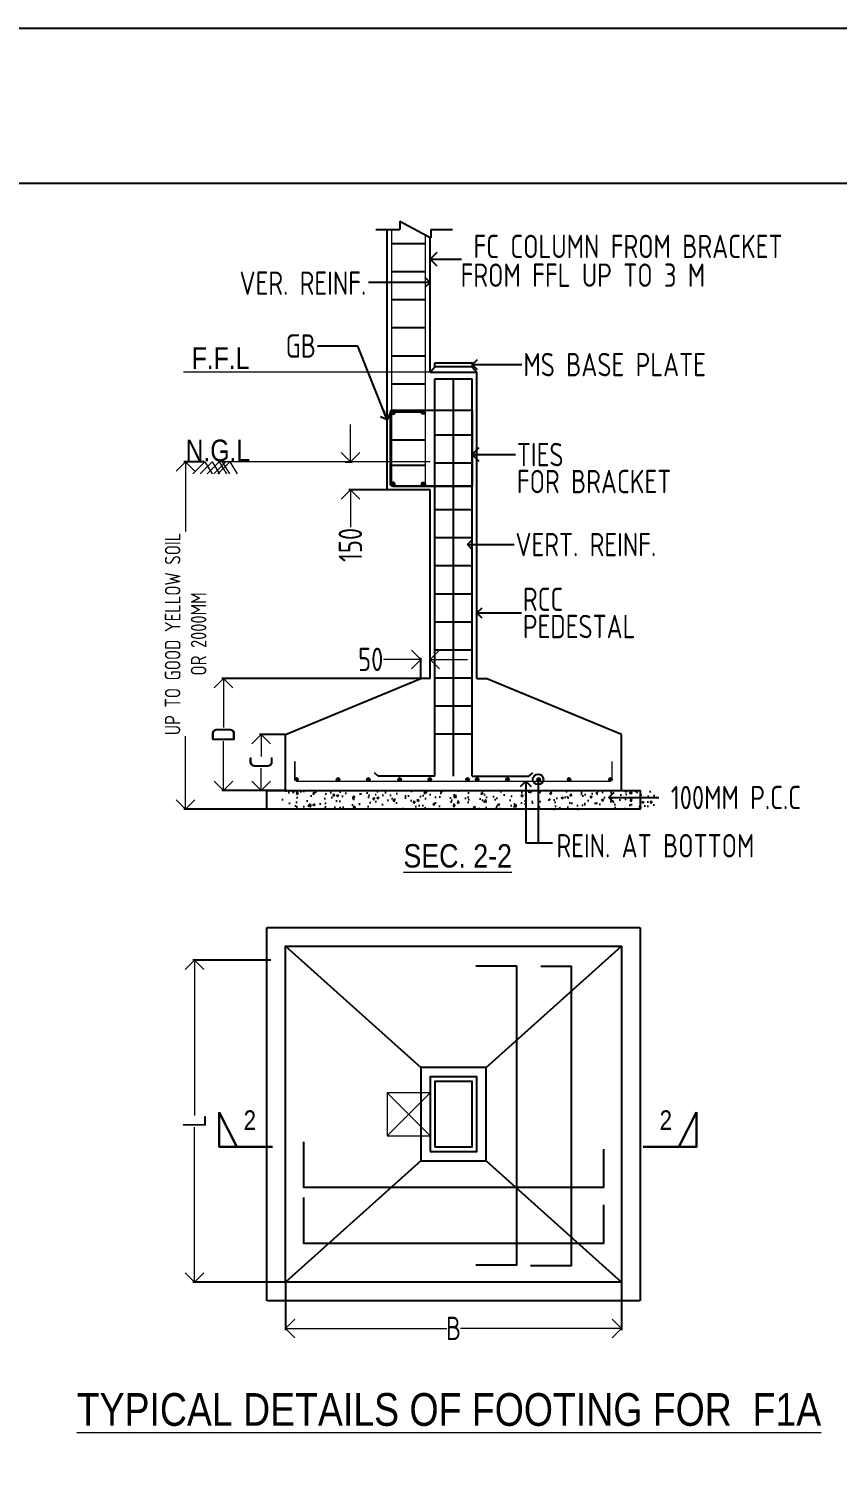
# Model space of a CAD drawing. Header units: millimetres. Extents: x 3470347 to 5996549, y -3470518 to 17149644.
# Drawn here: x 4611965 to 4620629, y 6706577 to 6721908 of the extents above; entities that cross this region are included whole.
import ezdxf
from ezdxf.enums import TextEntityAlignment as Align

# ---------------------------------------------------------------- set-up
doc = ezdxf.new("R2010")
doc.units = ezdxf.units.MM
doc.header["$MEASUREMENT"] = 0
doc.header["$PDMODE"] = 35
doc.header["$PDSIZE"] = -5
doc.linetypes.add('DASHED2', pattern=[0.375, 0.25, -0.125])
doc.linetypes.add('HIDDEN', pattern=[0.375, 0.25, -0.125])
doc.layers.get('0').update_dxf_attribs({"linetype": 'CONTINUOUS', "lineweight": 25})
doc.layers.get('DEFPOINTS').update_dxf_attribs({"linetype": 'CONTINUOUS', "lineweight": 25})
for name, color, linetype, lineweight in [('BLOCK', 7, 'CONTINUOUS', 30), ('L4', 4, 'CONTINUOUS', 30), ('PV_TEXT_ROMANS', 7, 'CONTINUOUS', 0), ('rDIMension', 1, 'CONTINUOUS', 18), ('rPCC DASH', 9, 'HIDDEN', 15), ('rRCC 1', 3, 'CONTINUOUS', 25), ('rRCC 2', 40, 'CONTINUOUS', 15), ('rREINF 1', 1, 'CONTINUOUS', 25), ('SHEET', 7, 'CONTINUOUS', 15), ('TEXT3', 7, 'CONTINUOUS', 30), ('TEXT6', 6, 'CONTINUOUS', 50)]:
    doc.layers.add(name, color=color, linetype=linetype, lineweight=lineweight)
doc.layers.add('S&T_HATCH', color=7, linetype='CONTINUOUS')
doc.styles.add('DIM', font='geniso.shx', dxfattribs={"width": 0.85})
doc.styles.add('J.P', font='ARIALN.TTF')
doc.styles.add('ROMANS', font='', dxfattribs={"width": 0.8})
doc.styles.get('ROMANS').set_extended_font_data('AR CENA')
doc.dimstyles.new('ST-150', dxfattribs={"dimscale": 75, "dimtxt": 3, "dimasz": 2, "dimexe": 0.18, "dimexo": 0.0625, "dimgap": 0.2, "dimtad": 0, "dimdec": 0, "dimlfac": 2, "dimzin": 0, "dimdsep": 46, "dimtxsty": 'DIM', "dimblk": 'OPEN90', "dimcen": 0.09, "dimclrd": 256, "dimclrt": 7, "dimadec": 0, "dimazin": 0, "dimtfac": 1, "dimtdec": 0, "dimtofl": 0, "dimtmove": 0, "dimatfit": 3, "dimldrblk": 'OPEN90', "dimfxl": 1, "dimtolj": 1, "dimtzin": 0, "dimlwd": -1, "dimarcsym": 0})
doc.dimstyles.new('ST-50', dxfattribs={"dimscale": 100, "dimtxt": 2.5, "dimasz": 2, "dimexe": 0.18, "dimexo": 0.0625, "dimgap": 0.2, "dimtad": 0, "dimdec": 0, "dimlfac": 0.5, "dimzin": 0, "dimdsep": 46, "dimtxsty": 'DIM', "dimblk": 'OPEN90', "dimcen": 0.09, "dimclrd": 256, "dimclrt": 7, "dimadec": 0, "dimazin": 0, "dimtfac": 1, "dimtdec": 0, "dimtofl": 0, "dimtmove": 0, "dimatfit": 3, "dimldrblk": 'OPEN90', "dimfxl": 1, "dimtolj": 1, "dimtzin": 0, "dimlwd": -1, "dimarcsym": 0})

# ---------------------------------------------------------------- blocks, each defined once
blk = doc.blocks.new('_Open90')
at = {"color": 0, "linetype": 'ByBlock', "lineweight": -2}
for p, q in [((0, 0), (-1, 0)), ((-0.5, 0.5), (0, 0)), ((0, 0), (-0.5, -0.5))]:
    blk.add_line(p, q, dxfattribs=at)
blk = doc.blocks.new('*D1376')
at = {"layer": 'DEFPOINTS', "color": 0}
for p in [(4613646.519507715, 6717269.723487232), (4613852.413372532, 6717269.723487232), (4614516.512460511, 6713550.361269423)]:
    blk.add_point(p, dxfattribs=at)
at = {"layer": 'rDIMension', "color": 0, "lineweight": -2}
for p, q in [((4613846.163372532, 6717269.723487232), (4613628.519507715, 6717269.723487232)), ((4614510.262460511, 6713550.361269423), (4613628.519507715, 6713550.361269423))]:
    blk.add_line(p, q, dxfattribs=at)
at = {"layer": 'rDIMension'}
for p, q in [((4613646.519507715, 6717069.723487232), (4613646.519507715, 6716523.449933778)), ((4613646.519507715, 6713750.361269423), (4613646.519507715, 6714330.105833778))]:
    blk.add_line(p, q, dxfattribs=at)
at = {"layer": 'rDIMension', "xscale": 200, "yscale": 200, "zscale": 200}
for p, rotation in [((4613646.519507715, 6717269.723487232), 90), ((4613646.519507715, 6713550.361269423), 270)]:
    blk.add_blockref('_Open90', p, dxfattribs=dict(at, rotation=rotation))
at = {"layer": 'rDIMension', "color": 7, "insert": (4613646.519507715, 6715426.777883779), "char_height": 250, "attachment_point": 5, "rotation": 90, "style": 'DIM'}
blk.add_mtext('\\A1;\\Fgeniso.shx|c1;\\H0.66667x;UP TO GOOD YELLOW SOIL\\POR 2000MM', dxfattribs=at)
blk = doc.blocks.new('*D1377')
at = {"layer": 'DEFPOINTS', "color": 0}
for p in [(4615348.981825815, 6717269.723487232), (4615411.26144815, 6716969.723487231), (4615806.512460511, 6716969.723487231)]:
    blk.add_point(p, dxfattribs=at)
at = {"layer": 'rDIMension'}
for p, q in [((4615411.26144815, 6717469.723487232), (4615411.26144815, 6717669.723487232)), ((4615411.26144815, 6716769.723487231), (4615411.26144815, 6716569.723487231))]:
    blk.add_line(p, q, dxfattribs=at)
at = {"layer": 'rDIMension', "color": 0, "lineweight": -2}
for p, q in [((4615355.231825815, 6717269.723487232), (4615429.26144815, 6717269.723487232)), ((4615800.262460511, 6716969.723487231), (4615393.26144815, 6716969.723487231))]:
    blk.add_line(p, q, dxfattribs=at)
at = {"layer": 'rDIMension', "xscale": 200, "yscale": 200, "zscale": 200}
for p, rotation in [((4615411.26144815, 6717269.723487232), 270), ((4615411.26144815, 6716969.723487231), 90)]:
    blk.add_blockref('_Open90', p, dxfattribs=dict(at, rotation=rotation))
at = {"layer": 'rDIMension', "color": 7, "insert": (4615411.26144815, 6716379.639825813), "char_height": 250, "attachment_point": 5, "rotation": 90, "style": 'DIM'}
blk.add_mtext('\\A1;150', dxfattribs=at)
blk = doc.blocks.new('*D1378')
at = {"layer": 'DEFPOINTS', "color": 0}
for p in [(4616166.512460511, 6715154.171240556), (4616166.512460511, 6714950.361269423), (4616266.512460511, 6714950.361269423)]:
    blk.add_point(p, dxfattribs=at)
at = {"layer": 'rDIMension'}
for p, q in [((4615966.512460511, 6715154.171240556), (4615766.512460511, 6715154.171240556)), ((4616466.512460511, 6715154.171240556), (4616666.512460511, 6715154.171240556))]:
    blk.add_line(p, q, dxfattribs=at)
at = {"layer": 'rDIMension', "color": 0, "lineweight": -2}
for p, q in [((4616166.512460511, 6714956.611269423), (4616166.512460511, 6715172.171240556)), ((4616266.512460511, 6714956.611269423), (4616266.512460511, 6715172.171240556))]:
    blk.add_line(p, q, dxfattribs=at)
at = {"layer": 'rDIMension', "xscale": 200, "yscale": 200, "zscale": 200}
blk.add_blockref('_Open90', (4616166.512460511, 6715154.171240556), dxfattribs=at)
at = {"layer": 'rDIMension', "xscale": 200, "yscale": 200, "zscale": 200, "rotation": 180}
blk.add_blockref('_Open90', (4616266.512460511, 6715154.171240556), dxfattribs=at)
at = {"layer": 'rDIMension', "color": 7, "insert": (4615629.553799094, 6715154.171240556), "char_height": 250, "attachment_point": 5, "style": 'DIM'}
blk.add_mtext('\\A1;50', dxfattribs=at)
blk = doc.blocks.new('*D1379')
at = {"layer": 'DEFPOINTS', "color": 0}
for p in [(4614456.128516459, 6714350.361269423), (4614716.512460511, 6714350.361269423), (4614716.512460511, 6713750.361269424)]:
    blk.add_point(p, dxfattribs=at)
at = {"layer": 'rDIMension', "color": 0, "lineweight": -2}
for p, q in [((4614710.262460511, 6714350.361269423), (4614438.128516459, 6714350.361269423)), ((4614710.262460511, 6713750.361269424), (4614438.128516459, 6713750.361269424))]:
    blk.add_line(p, q, dxfattribs=at)
at = {"layer": 'rDIMension'}
for p, q in [((4614456.128516459, 6714150.361269423), (4614456.128516459, 6714112.861269424)), ((4614456.128516459, 6713950.361269424), (4614456.128516459, 6713987.861269424))]:
    blk.add_line(p, q, dxfattribs=at)
at = {"layer": 'rDIMension', "xscale": 200, "yscale": 200, "zscale": 200}
for p, rotation in [((4614456.128516459, 6714350.361269423), 90), ((4614456.128516459, 6713750.361269424), 270)]:
    blk.add_blockref('_Open90', p, dxfattribs=dict(at, rotation=rotation))
at = {"layer": 'rDIMension', "color": 7, "insert": (4614456.128516459, 6714050.361269424), "char_height": 250, "attachment_point": 5, "rotation": 90, "style": 'DIM'}
blk.add_mtext('\\A1;C', dxfattribs=at)
blk = doc.blocks.new('*D1380')
at = {"layer": 'DEFPOINTS', "color": 0}
for p in [(4614050.894297951, 6714950.361269423), (4616166.512460511, 6714950.361269423), (4614516.512460511, 6713750.361269423)]:
    blk.add_point(p, dxfattribs=at)
at = {"layer": 'rDIMension', "color": 0, "lineweight": -2}
for p, q in [((4616160.262460511, 6714950.361269423), (4614032.894297951, 6714950.361269423)), ((4614510.262460511, 6713750.361269423), (4614032.894297951, 6713750.361269423))]:
    blk.add_line(p, q, dxfattribs=at)
at = {"layer": 'rDIMension'}
for p, q in [((4614050.894297951, 6714750.361269423), (4614050.894297951, 6714423.486269422)), ((4614050.894297951, 6713950.361269423), (4614050.894297951, 6714277.236269422))]:
    blk.add_line(p, q, dxfattribs=at)
at = {"layer": 'rDIMension', "xscale": 200, "yscale": 200, "zscale": 200}
for p, rotation in [((4614050.894297951, 6714950.361269423), 90), ((4614050.894297951, 6713750.361269423), 270)]:
    blk.add_blockref('_Open90', p, dxfattribs=dict(at, rotation=rotation))
at = {"layer": 'rDIMension', "color": 7, "insert": (4614050.894297951, 6714350.361269423), "char_height": 250, "attachment_point": 5, "rotation": 90, "style": 'DIM'}
blk.add_mtext('\\A1;D', dxfattribs=at)
blk = doc.blocks.new('*D1381')
at = {"layer": 'DEFPOINTS', "color": 0}
for p in [(4614716.512460511, 6708483.456873272), (4618316.512460511, 6708483.456873272), (4614716.512460511, 6707990.090282042)]:
    blk.add_point(p, dxfattribs=at)
at = {"layer": 'rDIMension', "color": 0, "lineweight": -2}
for p, q in [((4614716.512460511, 6708477.206873272), (4614716.512460511, 6707972.090282042)), ((4618316.512460511, 6708477.206873272), (4618316.512460511, 6707972.090282042))]:
    blk.add_line(p, q, dxfattribs=at)
at = {"layer": 'rDIMension'}
for p, q in [((4614916.512460511, 6707990.090282042), (4616443.387460511, 6707990.090282042)), ((4618116.512460511, 6707990.090282042), (4616589.637460511, 6707990.090282042))]:
    blk.add_line(p, q, dxfattribs=at)
at = {"layer": 'rDIMension', "xscale": 200, "yscale": 200, "zscale": 200, "rotation": 180}
blk.add_blockref('_Open90', (4614716.512460511, 6707990.090282042), dxfattribs=at)
at = {"layer": 'rDIMension', "xscale": 200, "yscale": 200, "zscale": 200}
blk.add_blockref('_Open90', (4618316.512460511, 6707990.090282042), dxfattribs=at)
at = {"layer": 'rDIMension', "color": 7, "insert": (4616516.512460511, 6707990.090282042), "char_height": 250, "attachment_point": 5, "style": 'DIM'}
blk.add_mtext('\\A1;B', dxfattribs=at)
blk = doc.blocks.new('*D1382')
at = {"layer": 'DEFPOINTS', "color": 0}
for p in [(4614566.512460507, 6711933.456873254), (4613741.372867835, 6708483.456873273), (4614716.512460511, 6708483.456873273)]:
    blk.add_point(p, dxfattribs=at)
at = {"layer": 'rDIMension', "color": 0, "lineweight": -2}
for p, q in [((4614560.262460507, 6711933.456873254), (4613723.372867835, 6711933.456873254)), ((4614710.262460511, 6708483.456873273), (4613723.372867835, 6708483.456873273))]:
    blk.add_line(p, q, dxfattribs=at)
at = {"layer": 'rDIMension'}
for p, q in [((4613741.372867835, 6711733.456873254), (4613741.372867835, 6710270.956873264)), ((4613741.372867835, 6708683.456873273), (4613741.372867835, 6710145.956873264))]:
    blk.add_line(p, q, dxfattribs=at)
at = {"layer": 'rDIMension', "xscale": 200, "yscale": 200, "zscale": 200}
for p, rotation in [((4613741.372867835, 6711933.456873254), 90), ((4613741.372867835, 6708483.456873273), 270)]:
    blk.add_blockref('_Open90', p, dxfattribs=dict(at, rotation=rotation))
at = {"layer": 'rDIMension', "color": 7, "insert": (4613741.372867835, 6710208.456873264), "char_height": 250, "attachment_point": 5, "rotation": 90, "style": 'DIM'}
blk.add_mtext('\\A1;L', dxfattribs=at)
blk = doc.blocks.new('SMH-1')
at = {"layer": 'L4'}
for points in [[(0, 0), (814.6229330631322, 0), (814.6229330631322, 534.8206034718023)], [(814.6229330631322, 534.8206034718023), (546.0281598753063, 0)]]:
    blk.add_lwpolyline(points, dxfattribs=at)
at = {"layer": 'TEXT6', "style": 'ROMANS', "width": 0.85}
blk.add_attdef('SEC', text='', height=300, dxfattribs=at).set_placement((346.3707409001945, 410.1505165286653), align=Align.MIDDLE_CENTER)

msp = doc.modelspace()

# ---------------------------------------------------------------- hatches: boundary and pattern name
at = {"layer": 'rRCC 2'}
h = msp.add_hatch(color=256, dxfattribs=at)
h.dxf.hatch_style = 1
h.paths.add_polyline_path([(4615845.07264004, 6717796.995343521, -1), (4615890.257390075, 6717796.908868411, -1)])
h = msp.add_hatch(color=256, dxfattribs=at)
h.dxf.hatch_style = 1
h.paths.add_polyline_path([(4616169.712764333, 6717799.90950448, -1), (4616214.897514367, 6717799.82302937, -1)])
h = msp.add_hatch(color=256, dxfattribs=at)
h.dxf.hatch_style = 1
h.paths.add_polyline_path([(4615843.622679778, 6717032.789842141, -1), (4615888.807429814, 6717032.70336703, -1)])
h = msp.add_hatch(color=256, dxfattribs=at)
h.dxf.hatch_style = 1
h.paths.add_polyline_path([(4616172.140225898, 6717032.230323237, -1), (4616217.324975932, 6717032.143848127, -1)])
h = msp.add_hatch(color=256, dxfattribs=at)
h.dxf.hatch_style = 1
edge = h.paths.add_edge_path()
edge.add_arc((4614835.21324045, 6713869.062049363), 18.70077993899758, 0, 360)
h = msp.add_hatch(color=256, dxfattribs=at)
h.dxf.hatch_style = 1
edge = h.paths.add_edge_path()
edge.add_arc((4615278.350183017, 6713869.062049363), 18.70077993899758, 0, 360)
h = msp.add_hatch(color=256, dxfattribs=at)
h.dxf.hatch_style = 1
edge = h.paths.add_edge_path()
edge.add_arc((4615604.667936601, 6713869.062049363), 18.70077993899758, 0, 360)
h = msp.add_hatch(color=256, dxfattribs=at)
h.dxf.hatch_style = 1
edge = h.paths.add_edge_path()
edge.add_arc((4615938.801684284, 6713869.062049363), 18.70077993899758, 0, 360)
h = msp.add_hatch(color=256, dxfattribs=at)
h.dxf.hatch_style = 1
edge = h.paths.add_edge_path()
edge.add_arc((4616263.165439344, 6713869.062049363), 18.70077993899758, 0, 360)
h = msp.add_hatch(color=256, dxfattribs=at)
h.dxf.hatch_style = 1
edge = h.paths.add_edge_path()
edge.add_arc((4616666.512460523, 6713869.062049363), 18.70077993899758, 0, 360)
h = msp.add_hatch(color=256, dxfattribs=at)
h.dxf.hatch_style = 1
edge = h.paths.add_edge_path()
edge.add_arc((4616769.859481681, 6713869.062049363), 18.70077993899758, -180, 180, ccw=False)
h = msp.add_hatch(color=256, dxfattribs=at)
h.dxf.hatch_style = 1
edge = h.paths.add_edge_path()
edge.add_arc((4617094.223236741, 6713869.062049363), 18.70077993899758, -180, 180, ccw=False)
h = msp.add_hatch(color=256, dxfattribs=at)
h.dxf.hatch_style = 1
edge = h.paths.add_edge_path()
edge.add_arc((4617428.356984423, 6713869.062049363), 18.70077993899758, -180, 180, ccw=False)
h = msp.add_hatch(color=256, dxfattribs=at)
h.dxf.hatch_style = 1
edge = h.paths.add_edge_path()
edge.add_arc((4617754.674738009, 6713869.062049363), 18.70077993899758, -180, 180, ccw=False)
h = msp.add_hatch(color=256, dxfattribs=at)
h.dxf.hatch_style = 1
edge = h.paths.add_edge_path()
edge.add_arc((4618197.769744535, 6713869.062049362), 18.70077993899758, 0, 360)

# ---------------------------------------------------------------- linework, layer by layer
at = {"color": 192, "lineweight": 25, "elevation": -1.882151845814741e-05}
msp.add_lwpolyline([(4559724.591090647, 6660166.616572083), (4647044.992200506, 6660166.616572083), (4647044.992200506, 6721908.3773219), (4559724.591090647, 6721908.3773219)], close=True, dxfattribs=at)
at = {"color": 7, "linetype": 'DASHED2'}
msp.add_lwpolyline([(4614516.512460511, 6708283.456873273), (4614516.512460511, 6712283.456873273), (4618516.512460511, 6712283.456873273), (4618516.512460511, 6708283.456873273)], close=True, dxfattribs=at)
at = {"color": 1, "linetype": 'ByBlock'}
for points in [[(4614716.512460511, 6708483.456873273), (4614716.512460511, 6712083.456873273), (4618316.512460511, 6712083.456873273), (4618316.512460511, 6708483.456873273)], [(4616166.512460511, 6709783.456873273), (4616866.512460511, 6709783.456873273), (4616866.512460511, 6710783.456873273), (4616166.512460511, 6710783.456873273)]]:
    msp.add_lwpolyline(points, close=True, dxfattribs=at)
for points in [[(4616166.512460511, 6710783.456873273), (4614716.512460511, 6712083.456873273)], [(4616866.512460511, 6710783.456873273), (4618316.512460511, 6712083.456873273)], [(4616166.51246052, 6709783.456873265), (4614716.512460511, 6708483.456873273)], [(4616866.51246052, 6709783.456873265), (4618316.512460511, 6708483.456873273)]]:
    msp.add_lwpolyline(points, dxfattribs=at)
at = {"color": 3, "linetype": 'ByBlock'}
msp.add_lwpolyline([(4616266.512460511, 6709883.456873273), (4616766.512460511, 6709883.456873273), (4616766.512460511, 6710683.456873273), (4616266.512460511, 6710683.456873273)], close=True, dxfattribs=at)
at = {"color": 2, "linetype": 'ByBlock'}
msp.add_lwpolyline([(4616316.512460511, 6709933.456873273), (4616716.512460511, 6709933.456873273), (4616716.512460511, 6710633.456873273), (4616316.512460511, 6710633.456873273)], close=True, dxfattribs=at)
at = {"layer": 'rPCC DASH'}
for p, q in [((4616266.512460511, 6718229.723487232), (4613623.314713845, 6718229.723487232)), ((4616266.512460511, 6717269.723487232), (4613996.078266407, 6717269.723487232))]:
    msp.add_line(p, q, dxfattribs=at)
at = {"layer": 'rRCC 1'}
for p, q in [((4615942.813527304, 6719847.415094374), (4616273.705888308, 6719667.269456699)), ((4615942.813527304, 6719847.415094374), (4615942.813527304, 6719757.342275537)), ((4615685.759707804, 6719757.342275537), (4615942.813527304, 6719757.342275537)), ((4615806.512460511, 6716969.723487232), (4615806.512460511, 6719757.342275537)), ((4616273.705888308, 6719757.342275537), (4616505.759707808, 6719757.342275537)), ((4616273.705888308, 6719757.342275537), (4616273.705888308, 6719667.269456699)), ((4616266.512460511, 6718229.723487232), (4616266.512460511, 6719671.185729151)), ((4616266.512460511, 6718229.723487232), (4616766.512460511, 6718229.723487232)), ((4616766.512460511, 6714950.361269423), (4616766.512460511, 6718229.723487232)), ((4615806.512460511, 6716969.723487232), (4615806.512460511, 6717269.723487232)), ((4616266.512460511, 6714950.361269423), (4616266.512460511, 6716969.723487232)), ((4614716.512460511, 6714350.361269424), (4616166.512460511, 6714950.361269423)), ((4616266.512460511, 6714950.361269423), (4616166.512460511, 6714950.361269423)), ((4616766.51246051, 6714950.361269423), (4616866.51246051, 6714950.361269423)), ((4618316.470524473, 6714350.361269423), (4616866.51246051, 6714950.361269423)), ((4614716.512460511, 6713750.361269424), (4614716.512460511, 6714350.361269424)), ((4618316.470524473, 6713750.361269423), (4618316.470524473, 6714350.361269423))]:
    msp.add_line(p, q, dxfattribs=at)
at = {"layer": 'rRCC 1', "color": 2}
for p, q in [((4615856.512460511, 6719606.303882725), (4616216.512460511, 6719606.303882725)), ((4615856.512460511, 6719306.303882725), (4616216.512460511, 6719306.303882725)), ((4615856.512460511, 6719006.303882725), (4616216.512460511, 6719006.303882725)), ((4615856.512460511, 6718706.303882725), (4616216.512460511, 6718706.303882725)), ((4615856.512460511, 6718406.303882725), (4616216.512460511, 6718406.303882725)), ((4616316.512460511, 6713904.236035444), (4616316.512460511, 6718157.733149298)), ((4616316.512460511, 6718157.733149298), (4616716.512460511, 6718157.733149298)), ((4616316.512460511, 6713904.236035444), (4616316.512460511, 6718157.733149298)), ((4616516.512460511, 6713904.236035444), (4616516.512460511, 6718157.733149298)), ((4616716.512460511, 6713904.236035444), (4616716.512460511, 6718157.733149298)), ((4615856.512460511, 6718106.303882725), (4616216.512460511, 6718106.303882725)), ((4615856.512460511, 6717806.303882725), (4616216.512460512, 6717806.303882725)), ((4616316.512460511, 6717557.733149298), (4616716.512460511, 6717557.733149298)), ((4615856.512460511, 6717506.303882725), (4616216.512460511, 6717506.303882725)), ((4616316.512460511, 6717257.733149298), (4616716.512460511, 6717257.733149298)), ((4615856.512460511, 6717232.692208606), (4616216.512460511, 6717232.692208606)), ((4615864.570774038, 6717008.466303312), (4616716.512460511, 6717007.470767881)), ((4616316.512460511, 6716757.733149298), (4616716.512460511, 6716757.733149298)), ((4616316.512460511, 6716457.733149298), (4616716.512460511, 6716457.733149298)), ((4616316.512460511, 6716157.733149298), (4616716.512460511, 6716157.733149298)), ((4616316.512460511, 6715857.733149298), (4616716.512460511, 6715857.733149298)), ((4616316.512460511, 6715557.733149298), (4616716.512460511, 6715557.733149298)), ((4616316.512460511, 6715257.733149298), (4616716.512460511, 6715257.733149298)), ((4616316.512460511, 6714957.733149298), (4616716.512460511, 6714957.733149298)), ((4616316.512460511, 6714657.733149298), (4616716.512460511, 6714657.733149298)), ((4616316.512460511, 6714357.733149298), (4616716.512460511, 6714357.733149298)), ((4615708.352460511, 6713904.236035444), (4615668.231694449, 6713938.236619434)), ((4616316.512460511, 6713904.236035444), (4615708.352460511, 6713904.236035444)), ((4616716.512460511, 6713904.236035444), (4617324.672460511, 6713904.236035444)), ((4617324.672460511, 6713904.236035444), (4617364.793226574, 6713938.236619434))]:
    msp.add_line(p, q, dxfattribs=at)
at = {"layer": 'rRCC 1', "color": 0}
for p, q in [((4616266.512460511, 6718229.723487232), (4616316.512460511, 6718287.305766932)), ((4616716.512460511, 6718287.305766932), (4616766.512460511, 6718229.723487232))]:
    msp.add_line(p, q, dxfattribs=at)
msp.add_lwpolyline([(4616316.512460511, 6718328.138242981), (4616716.512460511, 6718328.138242981), (4616716.512460511, 6718287.305766932), (4616316.512460511, 6718287.305766932)], close=True, dxfattribs=at)
at = {"layer": 'rRCC 1'}
for points in [[(4616266.512460511, 6716969.723487232), (4615806.512460511, 6716969.723487232), (4615806.512460511, 6717869.723487232)], [(4616266.512460511, 6717008.09763698), (4616266.512460511, 6717008.07462466)]]:
    msp.add_lwpolyline(points, dxfattribs=at)
at = {"layer": 'rRCC 1', "color": 2}
msp.add_lwpolyline([(4615862.638087359, 6717823.313500804), (4616716.512460511, 6717823.313500804), (4616716.512460511, 6717007.470767881), (4615862.622494867, 6717008.467822238, -0.4139852340272943), (4615842.638087359, 6717028.46781616), (4615842.638087359, 6717803.313500804, -0.414213562373095)], format="xyb", close=True, dxfattribs=at)
at = {"layer": 'rRCC 1'}
msp.add_lwpolyline([(4614516.512460511, 6713750.361269424), (4618516.470524474, 6713750.361269423), (4618516.470524474, 6713550.361269423), (4614516.512460511, 6713550.361269424)], close=True, dxfattribs=at)
at = {"layer": 'rRCC 1', "color": 2}
for points in [[(4616754.152908465, 6711873.814074097), (4617190.332767932, 6711873.814074097), (4617190.332767932, 6708665.854482724), (4616754.152908465, 6708665.854482724)], [(4617451.485774628, 6711868.247593749), (4617778.550954675, 6711868.247593749), (4617778.550954675, 6708660.288002376), (4617342.371095208, 6708660.288002376)], [(4618123.600243667, 6709909.585899047), (4618123.600243667, 6709497.752138671), (4614912.156803763, 6709497.752138671), (4614912.156803763, 6709987.115105263)], [(4618123.600243667, 6709312.407809577), (4618123.600243667, 6708900.574049202), (4614912.156803763, 6708900.574049202), (4614912.156803763, 6709389.937015793)]]:
    msp.add_lwpolyline(points, dxfattribs=at)
at = {"layer": 'rRCC 2'}
for p, q in [((4615856.512460511, 6717062.884993416), (4615856.512460511, 6719757.342275537)), ((4616216.512460511, 6717062.884993416), (4616216.512460511, 6719698.406913272)), ((4616216.512460512, 6717008.191920838), (4616216.512460511, 6719698.406913272)), ((4613852.413372532, 6717269.723487232), (4613724.534058384, 6717141.666602139)), ((4613929.506569391, 6717269.723487232), (4613801.627255242, 6717141.666602139)), ((4613852.413372532, 6717269.723487232), (4613932.223439763, 6717141.666602139)), ((4614005.351733924, 6717269.723487232), (4613877.472419774, 6717141.666602139)), ((4613929.506569391, 6717269.723487232), (4614009.316636622, 6717141.666602139)), ((4614077.585604916, 6717269.723487232), (4613949.706290768, 6717141.666602139)), ((4614119.734985284, 6717269.723487232), (4613991.855671135, 6717141.666602139)), ((4614005.351733924, 6717269.723487232), (4614085.161801154, 6717141.666602139)), ((4614037.571257089, 6717269.723487232), (4614117.381324319, 6717141.666602139)), ((4614119.734985284, 6717269.723487232), (4614199.545052514, 6717141.666602139))]:
    msp.add_line(p, q, dxfattribs=at)
at = {"layer": 'rRCC 2', "color": 6}
for p, q in [((4615806.512460511, 6710513.456873273), (4616266.512460511, 6710053.456873273)), ((4616266.512460511, 6710513.456873273), (4615806.512460511, 6710053.456873273))]:
    msp.add_line(p, q, dxfattribs=at)
at = {"layer": 'rRCC 2'}
for points in [[(4614816.512460511, 6714060.361269424), (4614816.512460511, 6713869.062049363)], [(4614816.512460511, 6713869.062049363), (4614816.512460511, 6714060.361269423)], [(4618216.470524474, 6713869.062049362), (4618216.470524474, 6714060.361269423)], [(4614835.21324045, 6713850.361269424), (4618197.769744535, 6713850.361269423)]]:
    msp.add_lwpolyline(points, dxfattribs=at)
at = {"layer": 'rRCC 2', "color": 6}
msp.add_lwpolyline([(4615806.512460511, 6710513.456873273), (4615806.512460511, 6710053.456873273), (4616266.512460511, 6710053.456873273), (4616266.512460511, 6710513.456873273)], close=True, dxfattribs=at)
at = {"layer": 'rRCC 2'}
for centre, radius in [((4615867.665015058, 6717796.952105966), 22.59241639155215), ((4615867.665015058, 6717796.952105966), 22.59241639155215), ((4616192.30513935, 6717799.866266924), 22.59241639155215), ((4616192.30513935, 6717799.866266924), 22.59241639155215), ((4615866.215054796, 6717032.746604585), 22.59241639155215), ((4615866.215054796, 6717032.746604585), 22.59241639155215), ((4616194.732600914, 6717032.187085682), 22.59241639155215), ((4616194.732600914, 6717032.187085682), 22.59241639155215), ((4614835.21324045, 6713869.062049363), 18.70077993899758), ((4614835.21324045, 6713869.062049363), 18.70077993899758), ((4615278.350183017, 6713869.062049363), 18.70077993899758), ((4615278.350183017, 6713869.062049363), 18.70077993899758), ((4615604.667936601, 6713869.062049363), 18.70077993899758), ((4615604.667936601, 6713869.062049363), 18.70077993899758), ((4615938.801684284, 6713869.062049363), 18.70077993899758), ((4615938.801684284, 6713869.062049363), 18.70077993899758), ((4616263.165439344, 6713869.062049363), 18.70077993899758), ((4616263.165439344, 6713869.062049363), 18.70077993899758), ((4616666.512460523, 6713869.062049363), 18.70077993899758), ((4616666.512460523, 6713869.062049363), 18.70077993899758), ((4616769.859481681, 6713869.062049363), 18.70077993899758), ((4616769.859481681, 6713869.062049363), 18.70077993899758), ((4617094.223236741, 6713869.062049363), 18.70077993899758), ((4617094.223236741, 6713869.062049363), 18.70077993899758), ((4617428.356984423, 6713869.062049363), 18.70077993899758), ((4617428.356984423, 6713869.062049363), 18.70077993899758), ((4617754.674738009, 6713869.062049363), 18.70077993899758), ((4617754.674738009, 6713869.062049363), 18.70077993899758), ((4618197.769744535, 6713869.062049362), 18.70077993899758), ((4618197.769744535, 6713869.062049362), 18.70077993899758)]:
    msp.add_circle(centre, radius, dxfattribs=at)
at = {"layer": 'SHEET', "color": 220, "lineweight": 25, "elevation": -1.882151845814741e-05}
msp.add_lwpolyline([(4561387.836825209, 6661826.743718546), (4645381.746464629, 6661826.743718546), (4645381.746464629, 6720248.250175429), (4561387.836825209, 6720248.250175429)], close=True, dxfattribs=at)

# ---------------------------------------------------------------- block references
at = {"layer": 'BLOCK'}
ref = msp.add_blockref('SMH-1', (4614576.501979292, 6709933.45687328), dxfattribs=dict(at, xscale=-0.6985281548173935, yscale=0.6985281548173935, zscale=0.6985281548173935))
ref.add_attrib('SEC', '2', dxfattribs={"layer": 'TEXT6', "height": 209.558446445218, "style": 'ROMANS', "width": 0.85}).set_placement((4614334.55226477, 6710219.958556789), align=Align.MIDDLE_CENTER)
at = {"layer": 'BLOCK', "xscale": 0.6985281548173935, "yscale": 0.6985281548173935, "zscale": 0.6985281548173935}
msp.add_blockref('SMH-1', (4618549.138826049, 6709933.456873273), dxfattribs=at).add_auto_attribs({'SEC': '2'})

# ---------------------------------------------------------------- texts
at = {"layer": 'PV_TEXT_ROMANS', "style": 'J.P'}
for s, height, p in [('%%USEC. 2-2', 250, (4616561.332515955, 6713050.481404613)), ('%%UTYPICAL DETAILS OF FOOTING FOR  F1A', 350, (4616467.824339088, 6707122.046195854))]:
    msp.add_text(s, height=height, rotation=359.9999999999999, dxfattribs=at).set_placement(p, align=Align.MIDDLE)
at = {"layer": 'rDIMension', "color": 7, "insert": (4615581.66476243, 6719182.373146995), "char_height": 250, "attachment_point": 6, "style": 'DIM'}
msp.add_mtext('\\A1;VER. REINF. ', dxfattribs=at)
at = {"layer": 'rDIMension', "color": 7, "char_height": 250, "attachment_point": 4, "line_spacing_factor": 0.7, "style": 'DIM'}
for s, insert in [('\\A1;RCC\\PPEDESTAL', (4617259.82916169, 6715651.545278906)), ('\\A1;\\Fgeniso.shx|c1;REIN. AT BOTTOM', (4617619.431635518, 6713158.191998661))]:
    msp.add_mtext(s, dxfattribs=dict(at, insert=insert))
at = {"layer": 'rRCC 1', "color": 7, "insert": (4615042.551781911, 6718509.884031418), "char_height": 250, "attachment_point": 6, "style": 'DIM'}
msp.add_mtext('\\A1;GB', dxfattribs=at)
at = {"layer": 'rRCC 2', "color": 7, "char_height": 250, "style": 'DIM'}
for s, insert, attachment_point in [('\\A1;FC COLUMN FROM BRACKET', (4620041.052335668, 6719575.986397711), 6), ('\\A1;FROM FFL UP TO 3 M', (4619212.983423478, 6719268.101952833), 6), ('\\A1;MS BASE PLATE', (4617264.885373826, 6718310.497729521), 4), ('\\A1;TIES ', (4617194.863678728, 6717346.878229764), 4), ('\\A1;FOR BRACKET', (4617194.863678728, 6717058.132699671), 4), ('\\A1;VERT. REINF.', (4617180.03526802, 6716383.242704142), 4)]:
    msp.add_mtext(s, dxfattribs=dict(at, insert=insert, attachment_point=attachment_point))
at = {"layer": 'TEXT3', "style": 'ROMANS', "width": 0.85}
for s, p in [('F.F.L', (4613712.660803697, 6718262.987690317)), ('N.G.L', (4613646.519507716, 6717275.210327519))]:
    msp.add_text(s, height=232.5536011379122, dxfattribs=at).set_placement(p)

# ---------------------------------------------------------------- dimensions: what is measured, and where the dimension line sits
at = {"layer": 'rDIMension'}
dim = msp.add_linear_dim(base=(4615411.26144815, 6716969.723487231), p1=(4615348.981825815, 6717269.723487232), p2=(4615806.512460511, 6716969.723487231), angle=90, dimstyle='ST-50', dxfattribs=at)
dim.commit()
dim.dimension.update_dxf_attribs({"geometry": '*D1377', "text_midpoint": (4615411.26144815, 6716379.639825813), "dimtype": 160})
dim = msp.add_linear_dim(base=(4613646.519507715, 6717269.723487232), p1=(4614516.512460511, 6713550.361269423), p2=(4613852.413372532, 6717269.723487232), angle=90, text='\\Fgeniso.shx|c1;\\H0.66667x;UP TO GOOD YELLOW SOIL\\POR 2000MM', dimstyle='ST-50', override={"dimtxsty": 'DIM', "dimblk": 'Open90'}, dxfattribs=at)
dim.commit()
dim.dimension.update_dxf_attribs({"geometry": '*D1376', "text_midpoint": (4613646.519507715, 6715426.777883779), "dimtype": 160})
dim = msp.add_linear_dim(base=(4616166.512460511, 6715154.171240556), p1=(4616266.512460511, 6714950.361269423), p2=(4616166.512460511, 6714950.361269423), dimstyle='ST-50', dxfattribs=at)
dim.commit()
dim.dimension.update_dxf_attribs({"geometry": '*D1378', "text_midpoint": (4615629.553799094, 6715154.171240556)})
for base, p1, p2, text, picture, middle in [((4614050.894297951, 6714950.361269423), (4614516.512460511, 6713750.361269423), (4616166.512460511, 6714950.361269423), 'D', '*D1380', (4614050.894297951, 6714350.361269423)), ((4614456.128516459, 6714350.361269423), (4614716.512460511, 6713750.361269424), (4614716.512460511, 6714350.361269423), 'C', '*D1379', (4614456.128516459, 6714050.361269424))]:
    dim = msp.add_linear_dim(base=base, p1=p1, p2=p2, angle=90, text=text, dimstyle='ST-50', dxfattribs=at)
    dim.commit()
    dim.dimension.update_dxf_attribs({"geometry": picture, "text_midpoint": middle})
dim = msp.add_linear_dim(base=(4613741.372867835, 6708483.456873273), p1=(4614566.512460507, 6711933.456873254), p2=(4614716.512460511, 6708483.456873273), angle=270, text='L', dimstyle='ST-50', override={"dimtxsty": 'DIM'}, dxfattribs=at)
dim.commit()
dim.dimension.update_dxf_attribs({"geometry": '*D1382', "text_midpoint": (4613741.372867835, 6710208.456873264)})
dim = msp.add_linear_dim(base=(4614716.512460511, 6707990.090282042), p1=(4618316.512460511, 6708483.456873272), p2=(4614716.512460511, 6708483.456873272), text='B', dimstyle='ST-50', override={"dimtxsty": 'DIM'}, dxfattribs=at)
dim.commit()
dim.dimension.update_dxf_attribs({"geometry": '*D1381', "text_midpoint": (4616516.512460511, 6707990.090282042)})

# ---------------------------------------------------------------- leaders
at = {"layer": 'rREINF 1'}
msp.add_leader([(4616265.044533892, 6719440.249631072), (4616603.328154392, 6719440.249631072)], dimstyle='ST-150', dxfattribs=at)
for points, override in [([(4616265.337014255, 6719191.096282103), (4615605.212737276, 6719191.096282103)], {"dimasz": 1.5}), ([(4617422.774736582, 6713869.062049363), (4617422.774736582, 6713190.374260105), (4617577.863652281, 6713190.374260105)], {"dimasz": 1.5, "dimldrblk": 'DotBlank'}), ([(4617291.408084791, 6713850.361269425), (4617291.408084791, 6713190.374260105), (4617577.863652281, 6713190.374260105)], {"dimasz": 1.5})]:
    msp.add_leader(points, dimstyle='ST-150', override=override, dxfattribs=at)
at = {"layer": 'rREINF 1', "annotation_type": 0, "has_hookline": 1}
for points, hookline_direction, text_width in [([(4615806.512460511, 6717720.581250746), (4615491.954929518, 6718509.884031418), (4615057.551781911, 6718509.884031418)], 1, 276.25), ([(4616766.512460511, 6715651.545278906), (4617244.82916169, 6715651.545278906)], 0, 1253.75), ([(4618181.773918788, 6713674.772441296), (4618829.226981532, 6713674.772441296)], 0, 1402.5)]:
    msp.add_leader(points, dimstyle='ST-150', override={"dimasz": 1.5}, dxfattribs=dict(at, hookline_direction=hookline_direction, text_width=text_width))
at = {"layer": 'rREINF 1', "annotation_type": 0, "has_hookline": 1, "hookline_direction": 0, "horizontal_direction": (1, 1.430212185077031e-12, 0)}
for points, text_width in [([(4616716.512460511, 6718310.497729521), (4617249.885373826, 6718310.497729521)], 1976.25), ([(4616664.985084345, 6716383.242704142), (4617165.03526802, 6716383.242704142)], 1530)]:
    msp.add_leader(points, dimstyle='ST-150', override={"dimasz": 1.5}, dxfattribs=dict(at, text_width=text_width))
at = {"layer": 'rREINF 1', "annotation_type": 0, "has_hookline": 1, "hookline_direction": 0, "text_width": 488.5355487179054, "horizontal_direction": (1, 1.430212185077031e-12, 0)}
msp.add_leader([(4616716.580058227, 6717346.878229764), (4617179.863678728, 6717346.878229764)], dimstyle='ST-150', dxfattribs=at)

# ---------------------------------------------------------------- next in the draw order: texts
at = {"layer": 'rDIMension', "color": 7, "insert": (4618844.226981532, 6713674.772441296), "char_height": 250, "attachment_point": 4, "style": 'DIM', "bg_fill": 2}
msp.add_mtext('\\A1;100MM P.C.C', dxfattribs=at)

# ---------------------------------------------------------------- next in the draw order: hatches: boundary and pattern name
at = {"layer": 'S&T_HATCH', "linetype": 'ByBlock', "transparency": 33554559}
h = msp.add_hatch(dxfattribs=at)
h.set_pattern_fill('AR-CONC', color=256, scale=30)
h.set_pattern_definition([(49.99999999999999, (2233423.840293608, 8745714.725172203), (215.178054780226, -18.82564049477853), [22.5, -247.5]), (355, (2233423.840293608, 8745714.725172203), (-41.6254000839, 225.6576401100035), [18, -198]), (100.45144446, (2233441.771797908, 8745713.156369004), (173.5526540181336, 206.8319972905888), [19.12205759999985, -210.3426335999988]), (46.18420000000001, (2233423.840293608, 8745774.725172203), (320.1723992014717, -49.65578423792296), [33.75, -371.25]), (96.63563549, (2233450.521317108, 8745770.587180104), (280.3985837022685, 292.2355802323651), [28.6831026, -315.5141279999999]), (351.1841639899999, (2233423.840293608, 8745774.725172203), (280.3985835164319, 292.2355800809971), [27, -297.0000003]), (21, (2233453.840293608, 8745759.725172203), (179.0721156355385, -120.7856671996016), [22.5, -247.5]), (326.0000000000001, (2233453.840293608, 8745759.725172203), (72.99459957647451, 217.5450135140559), [18, -198]), (71.45144474, (2233468.762969808, 8745749.659700003), (252.0667130189913, 96.75934584190615), [19.122057, -210.3426336]), (37.50000000000001, (2233423.840293608, 8745714.725172203), (3.647956595187201, 99.86815614939344), [0, -195.6, 0, -201, 0, -198.75]), (7.499999999999999, (2233423.840293608, 8745714.725172203), (78.92086123264458, 118.3235135647081), [0, -114.6, 0, -191.1, 0, -75.75]), (327.5, (2233356.940293608, 8745714.725172203), (160.1467308517227, -6.766461520313927), [0, -75, 0, -234, 0, -310.5]), (317.5, (2233326.940293608, 8745714.725172203), (174.9558508027159, 30.03149469969532), [0, -97.5, 0, -155.4, 0, -220.5])])
h.paths.add_polyline_path([(4618666.512460523, 6713750.361269423), (4614666.512460523, 6713750.361269424), (4614666.512460523, 6713550.361269424), (4618666.512460523, 6713550.361269423)])

doc.saveas('drawing.dxf')
